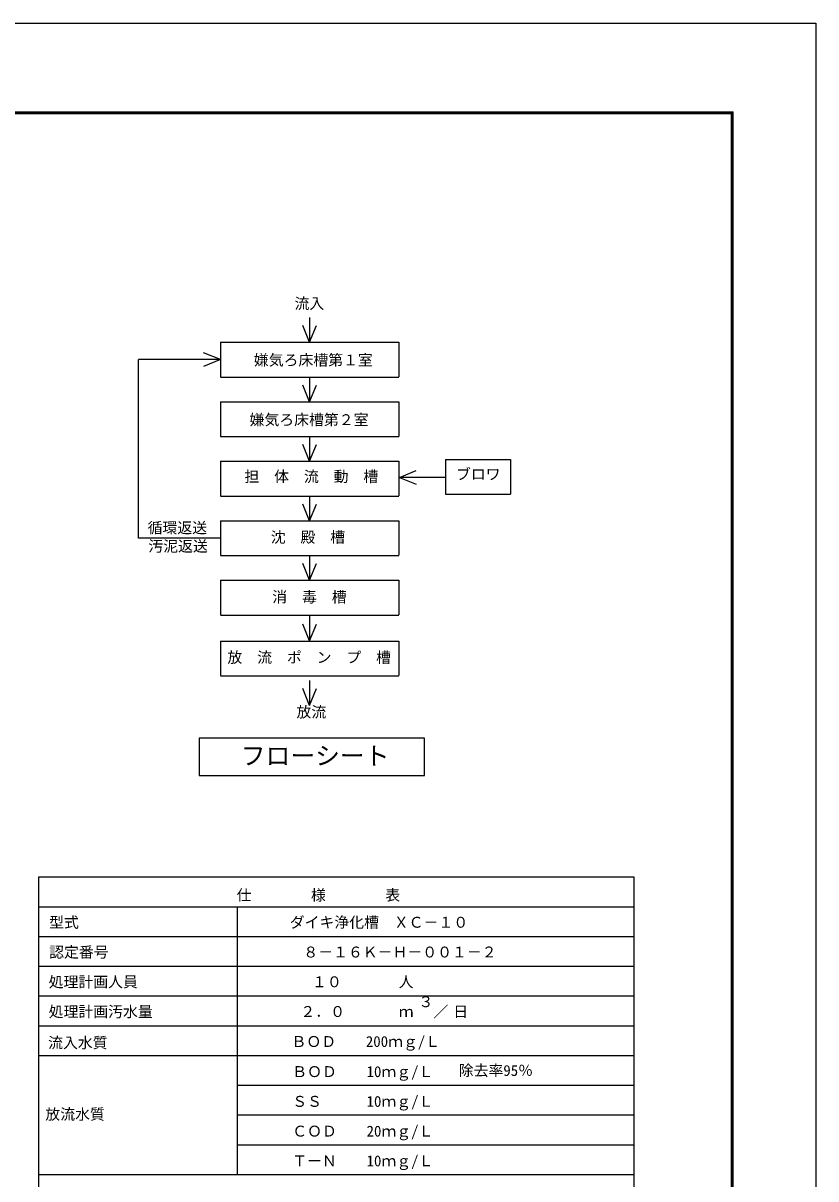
# Model space of a CAD drawing. Units: millimetres, scale not verified. Extents: x -8910 to 8910, y -6308 to 6308.
# Drawn here: x 4112 to 8910, y -685 to 6308 of the extents above; entities that cross this region are included whole.
import ezdxf
from ezdxf.enums import TextEntityAlignment as Align

# ---------------------------------------------------------------- set-up
doc = ezdxf.new("R2010")
doc.units = ezdxf.units.MM
doc.header["$LTSCALE"] = 30
for name, color, linetype, lineweight in [('0-7_水管', 3, 'Continuous', 25), ('0-D_文字', 7, 'Continuous', 25), ('0-F_0E', 3, 'Continuous', 25), ('1-0_図面枠', 7, 'Continuous', 25), ('1-1_Axis_waku', 7, 'Continuous', 25)]:
    doc.layers.add(name, color=color, linetype=linetype, lineweight=lineweight)
doc.styles.add('ＭＳ ゴシック', font='')
doc.styles.get('ＭＳ ゴシック').set_extended_font_data('MS Gothic')

msp = doc.modelspace()

# ---------------------------------------------------------------- linework, layer by layer
at = {"layer": '0-D_文字'}
for p, q in [((5846.2, 4376.24), (5804.98, 4478.03)), ((5846.2, 4526.24), (5846.2, 4376.24)), ((5846.2, 4376.24), (5887.41, 4478.03)), ((5306.2, 4376.24), (5306.2, 4167.13)), ((5306.2, 4376.24), (6386.2, 4376.24)), ((6386.2, 4376.24), (6386.2, 4167.51)), ((4809.7, 3191.71), (4809.7, 4271.68)), ((5306.2, 4271.68), (4809.7, 4271.68)), ((5306.2, 4271.68), (5204.41, 4312.9)), ((5306.2, 4271.68), (5204.41, 4230.47)), ((5306.2, 4166.24), (6386.2, 4166.24)), ((5846.2, 4166.24), (5846.2, 4016.24)), ((5846.2, 4016.24), (5804.99, 4118.04)), ((5846.2, 4016.24), (5887.41, 4118.04)), ((5306.2, 4016.24), (6386.2, 4016.24)), ((6386.2, 4016.24), (6386.2, 3806.25)), ((5846.2, 3806.25), (5846.2, 3656.25)), ((5846.2, 3656.25), (5804.99, 3758.05)), ((5846.2, 3656.25), (5887.41, 3758.05)), ((5306.2, 3656.25), (5306.2, 3447.15)), ((5306.2, 3656.25), (6386.2, 3656.25)), ((6386.2, 3656.25), (6386.2, 3447.54)), ((6668.46, 3666.82), (6668.46, 3457.72)), ((6389.67, 3558.62), (6491.47, 3599.83)), ((6389.67, 3558.62), (6491.47, 3517.41)), ((6668.46, 3558.62), (6389.67, 3558.62)), ((5306.2, 3446.26), (6386.2, 3446.26)), ((5846.2, 3446.26), (5846.2, 3296.26)), ((6668.46, 3456.83), (7060.7, 3456.83)), ((5846.2, 3296.26), (5804.98, 3398.05)), ((5846.2, 3296.26), (5887.41, 3398.05)), ((5306.2, 3296.26), (5306.2, 3087.16)), ((5306.2, 3296.26), (6386.2, 3296.26)), ((6386.2, 3296.26), (6386.2, 3087.54)), ((5306.2, 3191.71), (4809.7, 3191.71)), ((5306.2, 3086.27), (6386.2, 3086.27)), ((5846.2, 3087.16), (5846.2, 2937.16)), ((5846.2, 2937.16), (5804.98, 3038.95)), ((5846.2, 2937.16), (5887.41, 3038.95)), ((5306.2, 2936.27), (5306.2, 2727.17)), ((5306.2, 2936.27), (6386.2, 2936.27)), ((6386.2, 2936.27), (6386.2, 2727.55)), ((5306.2, 2726.28), (6386.2, 2726.28)), ((5846.2, 2569.66), (5804.98, 2671.44)), ((5846.2, 2719.65), (5846.2, 2569.66)), ((5846.2, 2569.66), (5887.41, 2671.44)), ((5306.2, 2568.76), (5306.2, 2359.66)), ((5306.2, 2568.76), (6386.2, 2568.76)), ((6386.2, 2568.76), (6386.2, 2360.05)), ((5306.2, 2358.77), (6386.2, 2358.77)), ((5846.2, 2329.38), (5846.2, 2179.39)), ((5846.2, 2179.39), (5804.98, 2281.17)), ((5846.2, 2179.39), (5887.41, 2281.17)), ((5177.69, 1980.46), (5177.69, 1754.98)), ((6540.81, 1980.46), (5177.69, 1980.46)), ((6540.81, 1754.98), (6540.81, 1980.46)), ((5177.69, 1754.98), (6540.81, 1754.98))]:
    msp.add_line(p, q, dxfattribs=at)
for points in [[(5306.2, 4016.24), (5306.2, 3806.25), (6386.2, 3806.25)], [(6668.46, 3666.82), (7060.7, 3666.82), (7060.7, 3456.83)]]:
    msp.add_lwpolyline(points, dxfattribs=at)
at = {"layer": '0-F_0E'}
for p, q in [((4207.63, 1141.7), (7807.63, 1141.7)), ((4207.63, -2638.31), (4207.63, 1141.7)), ((7807.63, 1141.7), (7807.63, -2638.31)), ((4207.63, 961.69), (7807.63, 961.69)), ((5407.63, 961.69), (5407.63, -658.31)), ((4207.63, 781.7), (7807.63, 781.7)), ((4207.63, 601.7), (7807.63, 601.7)), ((4207.63, 421.7), (7807.63, 421.7)), ((4207.63, 241.7), (7807.63, 241.7)), ((4207.63, 61.69), (7807.63, 61.69)), ((5407.63, -118.31), (7807.63, -118.31)), ((5407.63, -298.31), (7807.63, -298.31)), ((5407.63, -478.31), (7807.63, -478.31)), ((4207.63, -658.31), (7807.63, -658.31))]:
    msp.add_line(p, q, dxfattribs=at)
at = {"layer": '1-0_図面枠'}
msp.add_lwpolyline([(-8910, -6307.5), (-8910, 6307.5), (8910, 6307.5), (8910, -6307.5)], close=True, dxfattribs=at)
at = {"layer": '1-1_Axis_waku'}
for p, q in [((-7778.4, 5769.9), (8408.4, 5769.9)), ((-7777.8, 5769.3), (8407.8, 5769.3)), ((-7777.2, 5768.7), (8407.2, 5768.7)), ((-7776.6, 5768.1), (8406.6, 5768.1)), ((-7776, 5767.5), (8406, 5767.5)), ((-7775.4, 5766.9), (8405.4, 5766.9)), ((-7774.8, 5766.3), (8404.8, 5766.3)), ((-7774.2, 5765.7), (8404.2, 5765.7)), ((-7773.6, 5765.1), (8403.6, 5765.1)), ((-7773, 5764.5), (8403, 5764.5)), ((-7772.4, 5763.9), (8402.4, 5763.9)), ((-7771.8, 5763.3), (8401.8, 5763.3)), ((-7771.2, 5762.7), (8401.2, 5762.7)), ((-7770.6, 5762.1), (8400.6, 5762.1)), ((-7770, 5761.5), (8400, 5761.5)), ((8400, -5806.5), (8400, 5761.5)), ((8400.6, -5807.1), (8400.6, 5762.1)), ((8401.2, -5807.7), (8401.2, 5762.7)), ((8401.8, -5808.3), (8401.8, 5763.3)), ((8402.4, -5808.9), (8402.4, 5763.9)), ((8403, -5809.5), (8403, 5764.5)), ((8403.6, -5810.1), (8403.6, 5765.1)), ((8404.2, -5810.7), (8404.2, 5765.7)), ((8404.8, -5811.3), (8404.8, 5766.3)), ((8405.4, -5811.9), (8405.4, 5766.9)), ((8406, -5812.5), (8406, 5767.5)), ((8406.6, -5813.1), (8406.6, 5768.1)), ((8407.2, -5813.7), (8407.2, 5768.7)), ((8407.8, -5814.3), (8407.8, 5769.3)), ((8408.4, -5814.9), (8408.4, 5769.9))]:
    msp.add_line(p, q, dxfattribs=at)

# ---------------------------------------------------------------- texts
at = {"layer": '0-7_水管', "color": 4, "style": 'ＭＳ ゴシック'}
for s, p in [('認定番号', (4269.43, 634.09)), ('８－１６Ｋ－Ｈ－００１－２', (5807.77, 634.65))]:
    msp.add_text(s, height=65.98, dxfattribs=at).set_placement(p, align=Align.BOTTOM_LEFT)
at = {"layer": '0-D_文字', "color": 4, "style": 'ＭＳ ゴシック'}
for s, height, p in [('流入', 65.98, (5754.46, 4558.66)), ('嫌気ろ床槽第１室', 65.98, (5508.43, 4216.6)), ('嫌気ろ床槽第２室', 65.98, (5482.49, 3855.27)), ('担\u3000体\u3000流\u3000動\u3000槽', 65.98, (5451.36, 3511.72)), ('ブロワ', 65.98, (6731.36, 3525.99)), ('循環返送', 65.98, (4865.37, 3201.33)), ('沈\u3000殿\u3000槽', 65.98, (5610.88, 3144.64)), ('汚泥返送', 65.98, (4869.82, 3090.17)), ('消\u3000毒\u3000槽', 65.98, (5619.77, 2783.31)), ('放\u3000流\u3000ポ\u3000ン\u3000プ\u3000槽', 65.98, (5348.54, 2417.53)), ('放流', 65.98, (5766.5, 2087.32)), ('フローシート', 110, (5429.04, 1787.22))]:
    msp.add_text(s, height=height, dxfattribs=at).set_placement(p, align=Align.BOTTOM_LEFT)
at = {"layer": '0-F_0E', "color": 4, "style": 'ＭＳ ゴシック'}
for s, p in [('仕\u3000\u3000\u3000\u3000様\u3000\u3000\u3000\u3000表', (5404.03, 979.1)), ('型式', (4269.43, 814.09)), ('ダイキ浄化槽\u3000ＸＣ－１０', (5725.63, 814.69)), ('処理計画人員\u3000', (4266.43, 454.1)), ('１０', (5860.63, 454.7)), ('人', (6385.04, 454.1)), ('３', (6505.03, 334.1)), ('処理計画汚水量', (4266.43, 274.1)), ('２．０', (5790.21, 274.7)), ('／', (6595.03, 274.1)), ('日', (6715.03, 274.1)), ('ｍ', (6385.04, 274.1)), ('流入水質', (4263.15, 85.99)), ('ＢＯＤ\u3000\u3000200ｍｇ/Ｌ', (5736.25, 93.26)), ('ＢＯＤ\u3000\u300010ｍｇ/Ｌ', (5740.58, -88.9)), ('除去率95％', (6748.3, -81.96)), ('ＳＳ\u3000\u3000\u300010ｍｇ/Ｌ', (5740.58, -268.9)), ('放流水質', (4246.33, -346.42)), ('ＣＯＤ\u3000\u300020ｍｇ/Ｌ', (5740.58, -448.9)), ('ＴーＮ\u3000\u300010ｍｇ/Ｌ', (5740.58, -628.9))]:
    msp.add_text(s, height=65.98, dxfattribs=at).set_placement(p, align=Align.BOTTOM_LEFT)

doc.saveas('drawing.dxf')
